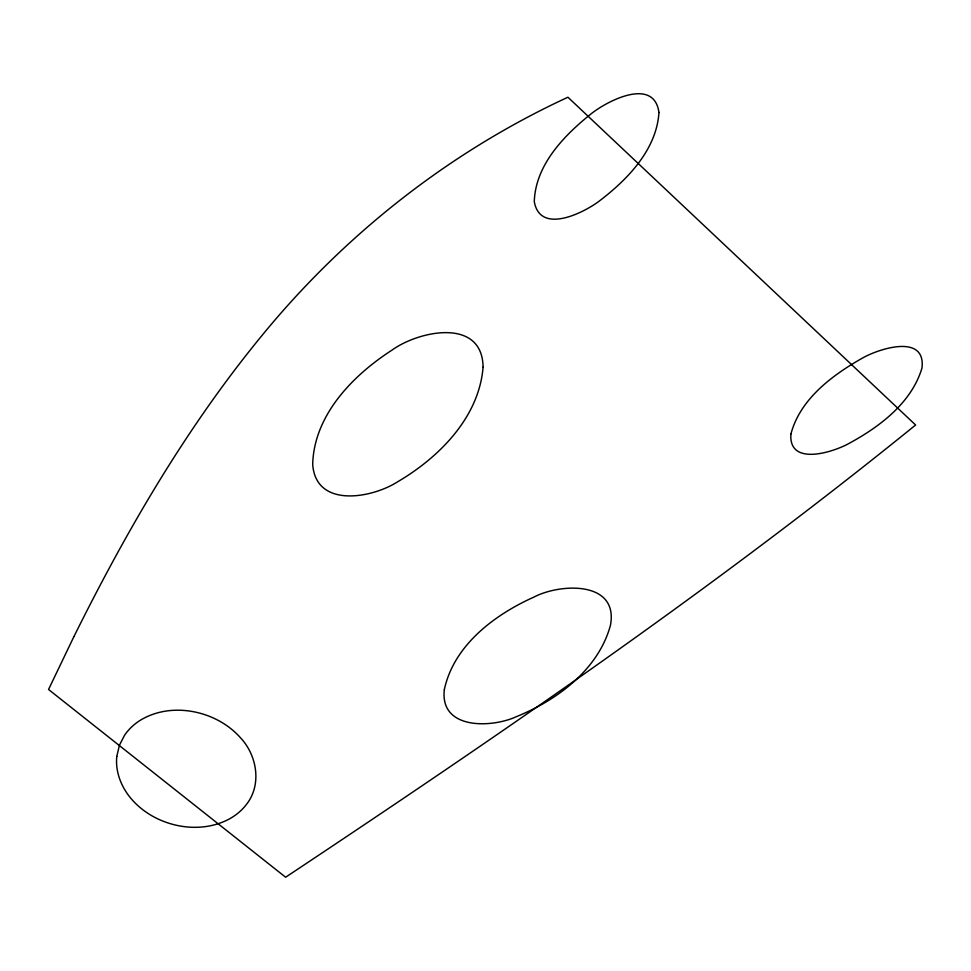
<?xml version="1.0" encoding="UTF-8"?>
<svg xmlns="http://www.w3.org/2000/svg" width="971" height="971" viewBox="0 0 971 971"><rect width="100%" height="100%" fill="white"/><g stroke="black" fill="none" stroke-linecap="round" stroke-linejoin="round"><path stroke-width="1.46" d="M658.969 112.49C656.505 150.08 627.12 179.975 598.585 201.58C582.636 213.353 540.058 234.46 534.281 201.628C535.446 164.742 564.309 135.212 591.57 113.473C607.785 100.693 653.981 76.782 658.969 112.49M116.787 756.482C115.088 772.892 122.176 789.156 133.233 801.026A58.454 40.891 28.7 0 0 152.374 816.065C175.605 829.161 205.718 831.783 229.593 818.832A98.156 69.329 29.3 0 0 246.185 804.765C262.121 785.029 257.133 755.341 240.432 737.717A59.352 42.19 28.4 0 0 220.502 721.647C196.373 707.883 164.524 705.48 140.285 720.276A97.403 68.577 27.8 0 0 124.482 735.387L119.409 745.291L116.787 756.482M444.342 689.604C439.547 729.961 491.666 728.092 516.475 716.634C557.305 700.03 598.427 669.565 610.468 625.227C618.721 580.5 560.194 583.353 534.123 596.995C494.7 614.619 453.845 645.157 444.342 689.604M483.085 367.135C479.067 417.324 439.183 457.365 397.758 481.725C372.111 498.208 315.951 508.658 312.686 464.454C313.936 415.042 353.007 375.17 392.32 349.912C418.95 330.735 482.369 317.335 483.085 367.135M790.892 434.122C788.598 466.444 832.693 452.328 848.472 443.723C879.398 426.997 911.551 403.038 922.001 367.936C925.946 333.017 877.954 348.953 861.787 358.457C831.88 375.51 800.031 399.239 790.892 434.122M73.893 636.648L48.55 689.483L285.62 877.226C500.927 734.125 714.632 587.88 915.617 424.995L567.926 97.234C449.573 151.901 344.911 234.339 262.34 335.056C186.76 426.924 126.655 530.348 73.893 636.648"/></g></svg>
